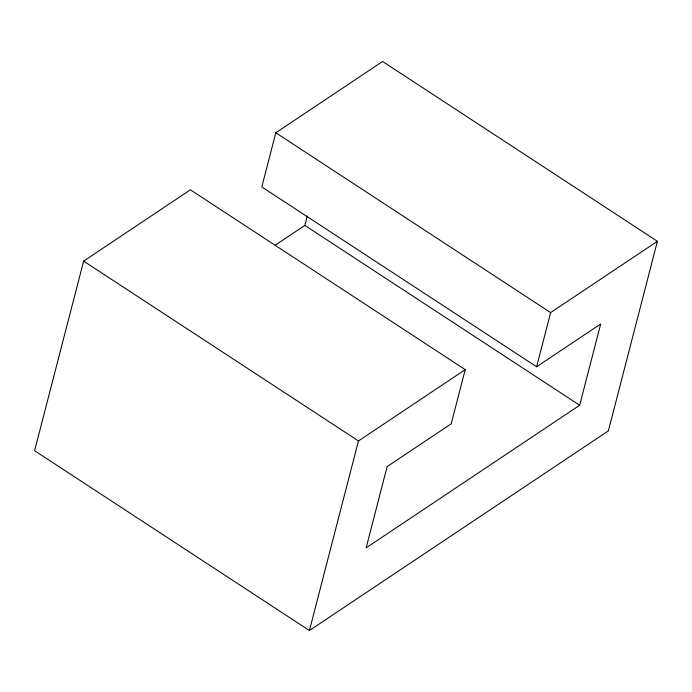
<?xml version="1.0" encoding="UTF-8"?>
<svg xmlns="http://www.w3.org/2000/svg" width="692" height="692" viewBox="0 0 692 692"><rect width="100%" height="100%" fill="white"/><g stroke="black" fill="none" stroke-linecap="round" stroke-linejoin="round"><path stroke-width="1.04" d="M83.628 261.118L34.6 450.7L309.419 630.533L608.372 430.882L657.4 241.3L382.581 61.467L275.814 132.769L261.801 186.935L536.629 366.769L600.682 323.986L579.671 405.235L366.137 547.848L387.148 466.59L451.21 423.815L465.223 369.64L190.395 189.816L83.628 261.118L358.456 440.951L465.223 369.64M275.243 245.176L304.852 225.41L307.274 216.034M309.419 630.533L358.456 440.951M536.629 366.769L550.633 312.602L657.4 241.3M275.814 132.769L550.633 312.602M304.852 225.41L579.671 405.235"/></g></svg>
